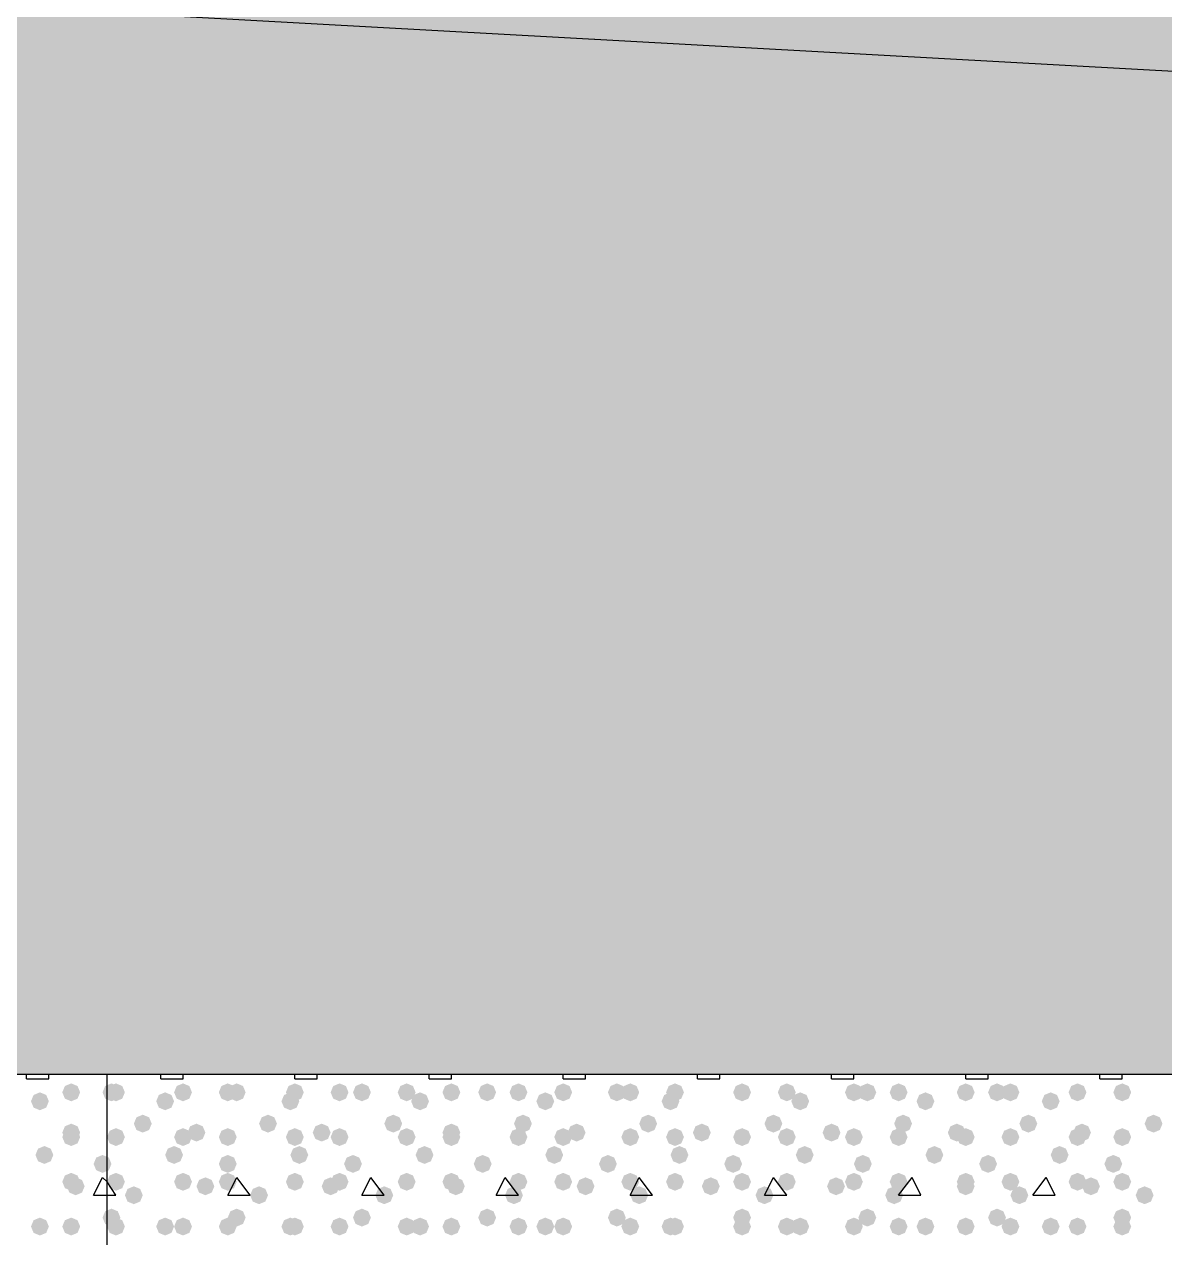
# Model space of a CAD drawing. Header units: millimetres. Extents: x 0 to 420, y 0 to 297.
# Drawn here: x 195.18 to 205.97, y 220.92 to 232.4 of the extents above; entities that cross this region are included whole.
import ezdxf

# ---------------------------------------------------------------- set-up
doc = ezdxf.new("R2010")
doc.units = ezdxf.units.MM
doc.layers.get('0').update_dxf_attribs({"linetype": 'CONTINUOUS'})

msp = doc.modelspace()

# ---------------------------------------------------------------- hatches: boundary and pattern name
at = {"true_color": 0x000008}
h = msp.add_hatch(color=0, dxfattribs=at)
h.paths.add_polyline_path([(378.544667, 241.511667), (32.469667, 241.511667), (378.544667, 222.461667)], flags=0)
h.paths.add_polyline_path([(32.469667, 241.511667), (378.544667, 222.461667), (32.469667, 222.461667)], flags=0)
at = {"true_color": 0x000007}
for points in [[(195.707, 222.292333), (195.682129, 222.232537), (195.622333, 222.207667), (195.562537, 222.232537), (195.537667, 222.292333), (195.562537, 222.352129), (195.622333, 222.377), (195.682129, 222.352129)], [(195.410667, 222.207667), (195.385796, 222.147871), (195.326, 222.123), (195.266204, 222.147871), (195.241333, 222.207667), (195.266204, 222.267462), (195.326, 222.292333), (195.385796, 222.267463)], [(195.707, 221.911333), (195.682129, 221.851537), (195.622333, 221.826667), (195.562537, 221.851537), (195.537667, 221.911333), (195.562537, 221.971129), (195.622333, 221.996), (195.682129, 221.971129)], [(195.707, 221.869), (195.682129, 221.809204), (195.622333, 221.784333), (195.562537, 221.809204), (195.537667, 221.869), (195.562537, 221.928796), (195.622333, 221.953667), (195.682129, 221.928796)], [(195.453, 221.699667), (195.428129, 221.639871), (195.368333, 221.615), (195.308538, 221.639871), (195.283667, 221.699667), (195.308537, 221.759462), (195.368333, 221.784333), (195.428129, 221.759463)], [(196.003333, 221.615), (195.978462, 221.555204), (195.918667, 221.530333), (195.858871, 221.555204), (195.834, 221.615), (195.858871, 221.674796), (195.918667, 221.699667), (195.978462, 221.674796)], [(195.707, 221.445667), (195.682129, 221.385871), (195.622333, 221.361), (195.562537, 221.385871), (195.537667, 221.445667), (195.562537, 221.505462), (195.622333, 221.530333), (195.682129, 221.505463)], [(195.749333, 221.403333), (195.724463, 221.343537), (195.664667, 221.318667), (195.604871, 221.343537), (195.58, 221.403333), (195.604871, 221.463129), (195.664667, 221.488), (195.724462, 221.463129)], [(195.410667, 221.022333), (195.385796, 220.962537), (195.326, 220.937667), (195.266204, 220.962537), (195.241333, 221.022333), (195.266204, 221.082129), (195.326, 221.107), (195.385796, 221.082129)], [(195.707, 221.022333), (195.682129, 220.962537), (195.622333, 220.937667), (195.562537, 220.962537), (195.537667, 221.022333), (195.562537, 221.082129), (195.622333, 221.107), (195.682129, 221.082129)]]:
    msp.add_hatch(color=0, dxfattribs=at).paths.add_polyline_path(points, flags=0)
at = {"true_color": 0x000008}
for points in [[(196.088, 222.292333), (196.063129, 222.232537), (196.003333, 222.207667), (195.943537, 222.232537), (195.918667, 222.292333), (195.943537, 222.352129), (196.003333, 222.377), (196.063129, 222.352129)], [(196.130333, 222.292333), (196.105462, 222.232537), (196.045667, 222.207667), (195.985871, 222.232537), (195.961, 222.292333), (195.985871, 222.352129), (196.045667, 222.377), (196.105462, 222.352129)], [(196.765333, 222.292333), (196.740462, 222.232537), (196.680667, 222.207667), (196.620871, 222.232537), (196.596, 222.292333), (196.620871, 222.352129), (196.680667, 222.377), (196.740462, 222.352129)], [(197.188667, 222.292333), (197.163796, 222.232537), (197.104, 222.207667), (197.044204, 222.232537), (197.019333, 222.292333), (197.044204, 222.352129), (197.104, 222.377), (197.163796, 222.352129)], [(197.273333, 222.292333), (197.248462, 222.232537), (197.188667, 222.207667), (197.128871, 222.232537), (197.104, 222.292333), (197.128871, 222.352129), (197.188667, 222.377), (197.248462, 222.352129)], [(197.823667, 222.292333), (197.798796, 222.232537), (197.739, 222.207667), (197.679204, 222.232537), (197.654333, 222.292333), (197.679204, 222.352129), (197.739, 222.377), (197.798796, 222.352129)], [(198.247, 222.292333), (198.222129, 222.232537), (198.162333, 222.207667), (198.102537, 222.232537), (198.077667, 222.292333), (198.102537, 222.352129), (198.162333, 222.377), (198.222129, 222.352129)], [(198.458667, 222.292333), (198.433796, 222.232537), (198.374, 222.207667), (198.314204, 222.232537), (198.289333, 222.292333), (198.314204, 222.352129), (198.374, 222.377), (198.433796, 222.352129)], [(198.882, 222.292333), (198.857129, 222.232537), (198.797333, 222.207667), (198.737537, 222.232537), (198.712667, 222.292333), (198.737537, 222.352129), (198.797333, 222.377), (198.857129, 222.352129)], [(199.305333, 222.292333), (199.280462, 222.232537), (199.220667, 222.207667), (199.160871, 222.232537), (199.136, 222.292333), (199.160871, 222.352129), (199.220667, 222.377), (199.280462, 222.352129)], [(199.644, 222.292333), (199.619129, 222.232537), (199.559333, 222.207667), (199.499538, 222.232537), (199.474667, 222.292333), (199.499537, 222.352129), (199.559333, 222.377), (199.619129, 222.352129)], [(199.940333, 222.292333), (199.915462, 222.232537), (199.855667, 222.207667), (199.795871, 222.232537), (199.771, 222.292333), (199.795871, 222.352129), (199.855667, 222.377), (199.915462, 222.352129)], [(200.363667, 222.292333), (200.338796, 222.232537), (200.279, 222.207667), (200.219204, 222.232537), (200.194333, 222.292333), (200.219204, 222.352129), (200.279, 222.377), (200.338796, 222.352129)], [(200.871667, 222.292333), (200.846796, 222.232537), (200.787, 222.207667), (200.727204, 222.232537), (200.702333, 222.292333), (200.727204, 222.352129), (200.787, 222.377), (200.846796, 222.352129)], [(200.998667, 222.292333), (200.973796, 222.232537), (200.914, 222.207667), (200.854204, 222.232537), (200.829333, 222.292333), (200.854204, 222.352129), (200.914, 222.377), (200.973796, 222.352129)], [(201.422, 222.292333), (201.397129, 222.232537), (201.337333, 222.207667), (201.277537, 222.232537), (201.252667, 222.292333), (201.277537, 222.352129), (201.337333, 222.377), (201.397129, 222.352129)], [(202.057, 222.292333), (202.032129, 222.232537), (201.972333, 222.207667), (201.912537, 222.232537), (201.887667, 222.292333), (201.912537, 222.352129), (201.972333, 222.377), (202.032129, 222.352129)], [(202.057, 222.292333), (202.032129, 222.232537), (201.972333, 222.207667), (201.912537, 222.232537), (201.887667, 222.292333), (201.912537, 222.352129), (201.972333, 222.377), (202.032129, 222.352129)], [(202.480333, 222.292333), (202.455462, 222.232537), (202.395667, 222.207667), (202.335871, 222.232537), (202.311, 222.292333), (202.335871, 222.352129), (202.395667, 222.377), (202.455462, 222.352129)], [(203.115333, 222.292333), (203.090462, 222.232537), (203.030667, 222.207667), (202.970871, 222.232537), (202.946, 222.292333), (202.970871, 222.352129), (203.030667, 222.377), (203.090462, 222.352129)], [(203.242333, 222.292333), (203.217462, 222.232537), (203.157667, 222.207667), (203.097871, 222.232537), (203.073, 222.292333), (203.097871, 222.352129), (203.157667, 222.377), (203.217462, 222.352129)], [(203.538667, 222.292333), (203.513796, 222.232537), (203.454, 222.207667), (203.394204, 222.232537), (203.369333, 222.292333), (203.394204, 222.352129), (203.454, 222.377), (203.513796, 222.352129)], [(204.173667, 222.292333), (204.148796, 222.232537), (204.089, 222.207667), (204.029204, 222.232537), (204.004333, 222.292333), (204.029204, 222.352129), (204.089, 222.377), (204.148796, 222.352129)], [(204.47, 222.292333), (204.445129, 222.232537), (204.385333, 222.207667), (204.325538, 222.232537), (204.300667, 222.292333), (204.325537, 222.352129), (204.385333, 222.377), (204.445129, 222.352129)], [(204.597, 222.292333), (204.572129, 222.232537), (204.512333, 222.207667), (204.452538, 222.232537), (204.427667, 222.292333), (204.452537, 222.352129), (204.512333, 222.377), (204.572129, 222.352129)], [(205.232, 222.292333), (205.207129, 222.232537), (205.147333, 222.207667), (205.087538, 222.232537), (205.062667, 222.292333), (205.087537, 222.352129), (205.147333, 222.377), (205.207129, 222.352129)], [(205.655333, 222.292333), (205.630462, 222.232537), (205.570667, 222.207667), (205.510871, 222.232537), (205.486, 222.292333), (205.510871, 222.352129), (205.570667, 222.377), (205.630462, 222.352129)], [(205.655333, 222.292333), (205.630462, 222.232537), (205.570667, 222.207667), (205.510871, 222.232537), (205.486, 222.292333), (205.510871, 222.352129), (205.570667, 222.377), (205.630462, 222.352129)], [(196.596, 222.207667), (196.571129, 222.147871), (196.511333, 222.123), (196.451538, 222.147871), (196.426667, 222.207667), (196.451537, 222.267462), (196.511333, 222.292333), (196.571129, 222.267463)], [(197.781333, 222.207667), (197.756463, 222.147871), (197.696667, 222.123), (197.636871, 222.147871), (197.612, 222.207667), (197.636871, 222.267462), (197.696667, 222.292333), (197.756462, 222.267463)], [(199.009, 222.207667), (198.984129, 222.147871), (198.924333, 222.123), (198.864538, 222.147871), (198.839667, 222.207667), (198.864537, 222.267462), (198.924333, 222.292333), (198.984129, 222.267463)], [(200.194333, 222.207667), (200.169463, 222.147871), (200.109667, 222.123), (200.049871, 222.147871), (200.025, 222.207667), (200.049871, 222.267462), (200.109667, 222.292333), (200.169462, 222.267463)], [(201.379667, 222.207667), (201.354796, 222.147871), (201.295, 222.123), (201.235204, 222.147871), (201.210333, 222.207667), (201.235204, 222.267462), (201.295, 222.292333), (201.354796, 222.267463)], [(202.607333, 222.207667), (202.582462, 222.147871), (202.522667, 222.123), (202.462871, 222.147871), (202.438, 222.207667), (202.462871, 222.267462), (202.522667, 222.292333), (202.582462, 222.267463)], [(203.792667, 222.207667), (203.767796, 222.147871), (203.708, 222.123), (203.648204, 222.147871), (203.623333, 222.207667), (203.648204, 222.267462), (203.708, 222.292333), (203.767796, 222.267463)], [(204.978, 222.207667), (204.953129, 222.147871), (204.893333, 222.123), (204.833538, 222.147871), (204.808667, 222.207667), (204.833537, 222.267462), (204.893333, 222.292333), (204.953129, 222.267463)], [(196.384333, 221.996), (196.359463, 221.936204), (196.299667, 221.911333), (196.239871, 221.936204), (196.215, 221.996), (196.239871, 222.055796), (196.299667, 222.080667), (196.359462, 222.055796)], [(197.569667, 221.996), (197.544796, 221.936204), (197.485, 221.911333), (197.425204, 221.936204), (197.400333, 221.996), (197.425204, 222.055796), (197.485, 222.080667), (197.544796, 222.055796)], [(198.755, 221.996), (198.730129, 221.936204), (198.670333, 221.911333), (198.610538, 221.936204), (198.585667, 221.996), (198.610537, 222.055796), (198.670333, 222.080667), (198.730129, 222.055796)], [(199.982667, 221.996), (199.957796, 221.936204), (199.898, 221.911333), (199.838204, 221.936204), (199.813333, 221.996), (199.838204, 222.055796), (199.898, 222.080667), (199.957796, 222.055796)], [(201.168, 221.996), (201.143129, 221.936204), (201.083333, 221.911333), (201.023538, 221.936204), (200.998667, 221.996), (201.023537, 222.055796), (201.083333, 222.080667), (201.143129, 222.055796)], [(202.353333, 221.996), (202.328463, 221.936204), (202.268667, 221.911333), (202.208871, 221.936204), (202.184, 221.996), (202.208871, 222.055796), (202.268667, 222.080667), (202.328462, 222.055796)], [(203.581, 221.996), (203.556129, 221.936204), (203.496333, 221.911333), (203.436538, 221.936204), (203.411667, 221.996), (203.436537, 222.055796), (203.496333, 222.080667), (203.556129, 222.055796)], [(204.766333, 221.996), (204.741462, 221.936204), (204.681667, 221.911333), (204.621871, 221.936204), (204.597, 221.996), (204.621871, 222.055796), (204.681667, 222.080667), (204.741462, 222.055796)], [(205.951667, 221.996), (205.926796, 221.936204), (205.867, 221.911333), (205.807204, 221.936204), (205.782333, 221.996), (205.807204, 222.055796), (205.867, 222.080667), (205.926796, 222.055796)], [(196.892333, 221.911333), (196.867462, 221.851537), (196.807667, 221.826667), (196.747871, 221.851537), (196.723, 221.911333), (196.747871, 221.971129), (196.807667, 221.996), (196.867462, 221.971129)], [(198.077667, 221.911333), (198.052796, 221.851537), (197.993, 221.826667), (197.933204, 221.851537), (197.908333, 221.911333), (197.933204, 221.971129), (197.993, 221.996), (198.052796, 221.971129)], [(199.305333, 221.911333), (199.280462, 221.851537), (199.220667, 221.826667), (199.160871, 221.851537), (199.136, 221.911333), (199.160871, 221.971129), (199.220667, 221.996), (199.280462, 221.971129)], [(200.490667, 221.911333), (200.465796, 221.851537), (200.406, 221.826667), (200.346204, 221.851537), (200.321333, 221.911333), (200.346204, 221.971129), (200.406, 221.996), (200.465796, 221.971129)], [(201.676, 221.911333), (201.651129, 221.851537), (201.591333, 221.826667), (201.531538, 221.851537), (201.506667, 221.911333), (201.531537, 221.971129), (201.591333, 221.996), (201.651129, 221.971129)], [(202.903667, 221.911333), (202.878796, 221.851537), (202.819, 221.826667), (202.759204, 221.851537), (202.734333, 221.911333), (202.759204, 221.971129), (202.819, 221.996), (202.878796, 221.971129)], [(204.089, 221.911333), (204.064129, 221.851537), (204.004333, 221.826667), (203.944538, 221.851537), (203.919667, 221.911333), (203.944537, 221.971129), (204.004333, 221.996), (204.064129, 221.971129)], [(205.274333, 221.911333), (205.249462, 221.851537), (205.189667, 221.826667), (205.129871, 221.851537), (205.105, 221.911333), (205.129871, 221.971129), (205.189667, 221.996), (205.249462, 221.971129)], [(196.130333, 221.869), (196.105462, 221.809204), (196.045667, 221.784333), (195.985871, 221.809204), (195.961, 221.869), (195.985871, 221.928796), (196.045667, 221.953667), (196.105462, 221.928796)], [(196.765333, 221.869), (196.740462, 221.809204), (196.680667, 221.784333), (196.620871, 221.809204), (196.596, 221.869), (196.620871, 221.928796), (196.680667, 221.953667), (196.740462, 221.928796)], [(197.188667, 221.869), (197.163796, 221.809204), (197.104, 221.784333), (197.044204, 221.809204), (197.019333, 221.869), (197.044204, 221.928796), (197.104, 221.953667), (197.163796, 221.928796)], [(197.823667, 221.869), (197.798796, 221.809204), (197.739, 221.784333), (197.679204, 221.809204), (197.654333, 221.869), (197.679204, 221.928796), (197.739, 221.953667), (197.798796, 221.928796)], [(198.247, 221.869), (198.222129, 221.809204), (198.162333, 221.784333), (198.102537, 221.809204), (198.077667, 221.869), (198.102537, 221.928796), (198.162333, 221.953667), (198.222129, 221.928796)], [(198.882, 221.869), (198.857129, 221.809204), (198.797333, 221.784333), (198.737537, 221.809204), (198.712667, 221.869), (198.737537, 221.928796), (198.797333, 221.953667), (198.857129, 221.928796)], [(199.305333, 221.869), (199.280462, 221.809204), (199.220667, 221.784333), (199.160871, 221.809204), (199.136, 221.869), (199.160871, 221.928796), (199.220667, 221.953667), (199.280462, 221.928796)], [(199.940333, 221.869), (199.915462, 221.809204), (199.855667, 221.784333), (199.795871, 221.809204), (199.771, 221.869), (199.795871, 221.928796), (199.855667, 221.953667), (199.915462, 221.928796)], [(200.363667, 221.869), (200.338796, 221.809204), (200.279, 221.784333), (200.219204, 221.809204), (200.194333, 221.869), (200.219204, 221.928796), (200.279, 221.953667), (200.338796, 221.928796)], [(200.998667, 221.869), (200.973796, 221.809204), (200.914, 221.784333), (200.854204, 221.809204), (200.829333, 221.869), (200.854204, 221.928796), (200.914, 221.953667), (200.973796, 221.928796)], [(201.422, 221.869), (201.397129, 221.809204), (201.337333, 221.784333), (201.277537, 221.809204), (201.252667, 221.869), (201.277537, 221.928796), (201.337333, 221.953667), (201.397129, 221.928796)], [(202.057, 221.869), (202.032129, 221.809204), (201.972333, 221.784333), (201.912537, 221.809204), (201.887667, 221.869), (201.912537, 221.928796), (201.972333, 221.953667), (202.032129, 221.928796)], [(202.480333, 221.869), (202.455462, 221.809204), (202.395667, 221.784333), (202.335871, 221.809204), (202.311, 221.869), (202.335871, 221.928796), (202.395667, 221.953667), (202.455462, 221.928796)], [(203.115333, 221.869), (203.090462, 221.809204), (203.030667, 221.784333), (202.970871, 221.809204), (202.946, 221.869), (202.970871, 221.928796), (203.030667, 221.953667), (203.090462, 221.928796)], [(203.538667, 221.869), (203.513796, 221.809204), (203.454, 221.784333), (203.394204, 221.809204), (203.369333, 221.869), (203.394204, 221.928796), (203.454, 221.953667), (203.513796, 221.928796)], [(204.173667, 221.869), (204.148796, 221.809204), (204.089, 221.784333), (204.029204, 221.809204), (204.004333, 221.869), (204.029204, 221.928796), (204.089, 221.953667), (204.148796, 221.928796)], [(204.597, 221.869), (204.572129, 221.809204), (204.512333, 221.784333), (204.452538, 221.809204), (204.427667, 221.869), (204.452537, 221.928796), (204.512333, 221.953667), (204.572129, 221.928796)], [(205.232, 221.869), (205.207129, 221.809204), (205.147333, 221.784333), (205.087538, 221.809204), (205.062667, 221.869), (205.087537, 221.928796), (205.147333, 221.953667), (205.207129, 221.928796)], [(205.655333, 221.869), (205.630462, 221.809204), (205.570667, 221.784333), (205.510871, 221.809204), (205.486, 221.869), (205.510871, 221.928796), (205.570667, 221.953667), (205.630462, 221.928796)], [(196.680667, 221.699667), (196.655796, 221.639871), (196.596, 221.615), (196.536204, 221.639871), (196.511333, 221.699667), (196.536204, 221.759462), (196.596, 221.784333), (196.655796, 221.759463)], [(197.866, 221.699667), (197.841129, 221.639871), (197.781333, 221.615), (197.721538, 221.639871), (197.696667, 221.699667), (197.721537, 221.759462), (197.781333, 221.784333), (197.841129, 221.759463)], [(199.051333, 221.699667), (199.026462, 221.639871), (198.966667, 221.615), (198.906871, 221.639871), (198.882, 221.699667), (198.906871, 221.759462), (198.966667, 221.784333), (199.026462, 221.759463)], [(200.279, 221.699667), (200.254129, 221.639871), (200.194333, 221.615), (200.134538, 221.639871), (200.109667, 221.699667), (200.134537, 221.759462), (200.194333, 221.784333), (200.254129, 221.759463)], [(201.464333, 221.699667), (201.439462, 221.639871), (201.379667, 221.615), (201.319871, 221.639871), (201.295, 221.699667), (201.319871, 221.759462), (201.379667, 221.784333), (201.439462, 221.759463)], [(202.649667, 221.699667), (202.624796, 221.639871), (202.565, 221.615), (202.505204, 221.639871), (202.480333, 221.699667), (202.505204, 221.759462), (202.565, 221.784333), (202.624796, 221.759463)], [(203.877333, 221.699667), (203.852463, 221.639871), (203.792667, 221.615), (203.732871, 221.639871), (203.708, 221.699667), (203.732871, 221.759462), (203.792667, 221.784333), (203.852462, 221.759463)], [(205.062667, 221.699667), (205.037796, 221.639871), (204.978, 221.615), (204.918204, 221.639871), (204.893333, 221.699667), (204.918204, 221.759462), (204.978, 221.784333), (205.037796, 221.759463)], [(197.188667, 221.615), (197.163796, 221.555204), (197.104, 221.530333), (197.044204, 221.555204), (197.019333, 221.615), (197.044204, 221.674796), (197.104, 221.699667), (197.163796, 221.674796)], [(198.374, 221.615), (198.349129, 221.555204), (198.289333, 221.530333), (198.229537, 221.555204), (198.204667, 221.615), (198.229537, 221.674796), (198.289333, 221.699667), (198.349129, 221.674796)], [(199.601667, 221.615), (199.576796, 221.555204), (199.517, 221.530333), (199.457204, 221.555204), (199.432333, 221.615), (199.457204, 221.674796), (199.517, 221.699667), (199.576796, 221.674796)], [(200.787, 221.615), (200.762129, 221.555204), (200.702333, 221.530333), (200.642538, 221.555204), (200.617667, 221.615), (200.642537, 221.674796), (200.702333, 221.699667), (200.762129, 221.674796)], [(201.972333, 221.615), (201.947462, 221.555204), (201.887667, 221.530333), (201.827871, 221.555204), (201.803, 221.615), (201.827871, 221.674796), (201.887667, 221.699667), (201.947462, 221.674796)], [(203.2, 221.615), (203.175129, 221.555204), (203.115333, 221.530333), (203.055538, 221.555204), (203.030667, 221.615), (203.055537, 221.674796), (203.115333, 221.699667), (203.175129, 221.674796)], [(204.385333, 221.615), (204.360462, 221.555204), (204.300667, 221.530333), (204.240871, 221.555204), (204.216, 221.615), (204.240871, 221.674796), (204.300667, 221.699667), (204.360462, 221.674796)], [(205.570667, 221.615), (205.545796, 221.555204), (205.486, 221.530333), (205.426204, 221.555204), (205.401333, 221.615), (205.426204, 221.674796), (205.486, 221.699667), (205.545796, 221.674796)], [(196.130333, 221.445667), (196.105462, 221.385871), (196.045667, 221.361), (195.985871, 221.385871), (195.961, 221.445667), (195.985871, 221.505462), (196.045667, 221.530333), (196.105462, 221.505463)], [(196.765333, 221.445667), (196.740462, 221.385871), (196.680667, 221.361), (196.620871, 221.385871), (196.596, 221.445667), (196.620871, 221.505462), (196.680667, 221.530333), (196.740462, 221.505463)], [(197.188667, 221.445667), (197.163796, 221.385871), (197.104, 221.361), (197.044204, 221.385871), (197.019333, 221.445667), (197.044204, 221.505462), (197.104, 221.530333), (197.163796, 221.505463)], [(197.823667, 221.445667), (197.798796, 221.385871), (197.739, 221.361), (197.679204, 221.385871), (197.654333, 221.445667), (197.679204, 221.505462), (197.739, 221.530333), (197.798796, 221.505463)], [(198.247, 221.445667), (198.222129, 221.385871), (198.162333, 221.361), (198.102537, 221.385871), (198.077667, 221.445667), (198.102537, 221.505462), (198.162333, 221.530333), (198.222129, 221.505463)], [(198.882, 221.445667), (198.857129, 221.385871), (198.797333, 221.361), (198.737537, 221.385871), (198.712667, 221.445667), (198.737537, 221.505462), (198.797333, 221.530333), (198.857129, 221.505463)], [(199.305333, 221.445667), (199.280462, 221.385871), (199.220667, 221.361), (199.160871, 221.385871), (199.136, 221.445667), (199.160871, 221.505462), (199.220667, 221.530333), (199.280462, 221.505463)], [(199.940333, 221.445667), (199.915462, 221.385871), (199.855667, 221.361), (199.795871, 221.385871), (199.771, 221.445667), (199.795871, 221.505462), (199.855667, 221.530333), (199.915462, 221.505463)], [(200.363667, 221.445667), (200.338796, 221.385871), (200.279, 221.361), (200.219204, 221.385871), (200.194333, 221.445667), (200.219204, 221.505462), (200.279, 221.530333), (200.338796, 221.505463)], [(200.998667, 221.445667), (200.973796, 221.385871), (200.914, 221.361), (200.854204, 221.385871), (200.829333, 221.445667), (200.854204, 221.505462), (200.914, 221.530333), (200.973796, 221.505463)], [(201.422, 221.445667), (201.397129, 221.385871), (201.337333, 221.361), (201.277537, 221.385871), (201.252667, 221.445667), (201.277537, 221.505462), (201.337333, 221.530333), (201.397129, 221.505463)], [(202.057, 221.445667), (202.032129, 221.385871), (201.972333, 221.361), (201.912537, 221.385871), (201.887667, 221.445667), (201.912537, 221.505462), (201.972333, 221.530333), (202.032129, 221.505463)], [(202.480333, 221.445667), (202.455462, 221.385871), (202.395667, 221.361), (202.335871, 221.385871), (202.311, 221.445667), (202.335871, 221.505462), (202.395667, 221.530333), (202.455462, 221.505463)], [(203.115333, 221.445667), (203.090462, 221.385871), (203.030667, 221.361), (202.970871, 221.385871), (202.946, 221.445667), (202.970871, 221.505462), (203.030667, 221.530333), (203.090462, 221.505463)], [(203.538667, 221.445667), (203.513796, 221.385871), (203.454, 221.361), (203.394204, 221.385871), (203.369333, 221.445667), (203.394204, 221.505462), (203.454, 221.530333), (203.513796, 221.505463)], [(204.173667, 221.445667), (204.148796, 221.385871), (204.089, 221.361), (204.029204, 221.385871), (204.004333, 221.445667), (204.029204, 221.505462), (204.089, 221.530333), (204.148796, 221.505463)], [(204.597, 221.445667), (204.572129, 221.385871), (204.512333, 221.361), (204.452538, 221.385871), (204.427667, 221.445667), (204.452537, 221.505462), (204.512333, 221.530333), (204.572129, 221.505463)], [(205.232, 221.445667), (205.207129, 221.385871), (205.147333, 221.361), (205.087538, 221.385871), (205.062667, 221.445667), (205.087537, 221.505462), (205.147333, 221.530333), (205.207129, 221.505463)], [(205.655333, 221.445667), (205.630462, 221.385871), (205.570667, 221.361), (205.510871, 221.385871), (205.486, 221.445667), (205.510871, 221.505462), (205.570667, 221.530333), (205.630462, 221.505463)], [(196.299667, 221.318667), (196.274796, 221.258871), (196.215, 221.234), (196.155204, 221.258871), (196.130333, 221.318667), (196.155204, 221.378462), (196.215, 221.403333), (196.274796, 221.378463)], [(196.977, 221.403333), (196.952129, 221.343537), (196.892333, 221.318667), (196.832538, 221.343537), (196.807667, 221.403333), (196.832537, 221.463129), (196.892333, 221.488), (196.952129, 221.463129)], [(197.485, 221.318667), (197.460129, 221.258871), (197.400333, 221.234), (197.340538, 221.258871), (197.315667, 221.318667), (197.340537, 221.378462), (197.400333, 221.403333), (197.460129, 221.378463)], [(198.162333, 221.403333), (198.137462, 221.343537), (198.077667, 221.318667), (198.017871, 221.343537), (197.993, 221.403333), (198.017871, 221.463129), (198.077667, 221.488), (198.137462, 221.463129)], [(198.670333, 221.318667), (198.645462, 221.258871), (198.585667, 221.234), (198.525871, 221.258871), (198.501, 221.318667), (198.525871, 221.378462), (198.585667, 221.403333), (198.645462, 221.378463)], [(199.347667, 221.403333), (199.322796, 221.343537), (199.263, 221.318667), (199.203204, 221.343537), (199.178333, 221.403333), (199.203204, 221.463129), (199.263, 221.488), (199.322796, 221.463129)], [(199.898, 221.318667), (199.873129, 221.258871), (199.813333, 221.234), (199.753537, 221.258871), (199.728667, 221.318667), (199.753537, 221.378462), (199.813333, 221.403333), (199.873129, 221.378463)], [(200.575333, 221.403333), (200.550462, 221.343537), (200.490667, 221.318667), (200.430871, 221.343537), (200.406, 221.403333), (200.430871, 221.463129), (200.490667, 221.488), (200.550462, 221.463129)], [(201.083333, 221.318667), (201.058462, 221.258871), (200.998667, 221.234), (200.938871, 221.258871), (200.914, 221.318667), (200.938871, 221.378462), (200.998667, 221.403333), (201.058462, 221.378463)], [(201.760667, 221.403333), (201.735796, 221.343537), (201.676, 221.318667), (201.616204, 221.343537), (201.591333, 221.403333), (201.616204, 221.463129), (201.676, 221.488), (201.735796, 221.463129)], [(202.268667, 221.318667), (202.243796, 221.258871), (202.184, 221.234), (202.124204, 221.258871), (202.099333, 221.318667), (202.124204, 221.378462), (202.184, 221.403333), (202.243796, 221.378463)], [(202.946, 221.403333), (202.921129, 221.343537), (202.861333, 221.318667), (202.801538, 221.343537), (202.776667, 221.403333), (202.801537, 221.463129), (202.861333, 221.488), (202.921129, 221.463129)], [(203.496333, 221.318667), (203.471462, 221.258871), (203.411667, 221.234), (203.351871, 221.258871), (203.327, 221.318667), (203.351871, 221.378462), (203.411667, 221.403333), (203.471462, 221.378463)], [(204.173667, 221.403333), (204.148796, 221.343537), (204.089, 221.318667), (204.029204, 221.343537), (204.004333, 221.403333), (204.029204, 221.463129), (204.089, 221.488), (204.148796, 221.463129)], [(204.681667, 221.318667), (204.656796, 221.258871), (204.597, 221.234), (204.537204, 221.258871), (204.512333, 221.318667), (204.537204, 221.378462), (204.597, 221.403333), (204.656796, 221.378463)], [(205.359, 221.403333), (205.334129, 221.343537), (205.274333, 221.318667), (205.214538, 221.343537), (205.189667, 221.403333), (205.214537, 221.463129), (205.274333, 221.488), (205.334129, 221.463129)], [(205.867, 221.318667), (205.842129, 221.258871), (205.782333, 221.234), (205.722537, 221.258871), (205.697667, 221.318667), (205.722537, 221.378462), (205.782333, 221.403333), (205.842129, 221.378463)], [(196.088, 221.107), (196.063129, 221.047204), (196.003333, 221.022333), (195.943537, 221.047204), (195.918667, 221.107), (195.943537, 221.166796), (196.003333, 221.191667), (196.063129, 221.166796)], [(197.273333, 221.107), (197.248462, 221.047204), (197.188667, 221.022333), (197.128871, 221.047204), (197.104, 221.107), (197.128871, 221.166796), (197.188667, 221.191667), (197.248462, 221.166796)], [(198.458667, 221.107), (198.433796, 221.047204), (198.374, 221.022333), (198.314204, 221.047204), (198.289333, 221.107), (198.314204, 221.166796), (198.374, 221.191667), (198.433796, 221.166796)], [(199.644, 221.107), (199.619129, 221.047204), (199.559333, 221.022333), (199.499538, 221.047204), (199.474667, 221.107), (199.499537, 221.166796), (199.559333, 221.191667), (199.619129, 221.166796)], [(200.871667, 221.107), (200.846796, 221.047204), (200.787, 221.022333), (200.727204, 221.047204), (200.702333, 221.107), (200.727204, 221.166796), (200.787, 221.191667), (200.846796, 221.166796)], [(202.057, 221.107), (202.032129, 221.047204), (201.972333, 221.022333), (201.912537, 221.047204), (201.887667, 221.107), (201.912537, 221.166796), (201.972333, 221.191667), (202.032129, 221.166796)], [(203.242333, 221.107), (203.217462, 221.047204), (203.157667, 221.022333), (203.097871, 221.047204), (203.073, 221.107), (203.097871, 221.166796), (203.157667, 221.191667), (203.217462, 221.166796)], [(204.47, 221.107), (204.445129, 221.047204), (204.385333, 221.022333), (204.325538, 221.047204), (204.300667, 221.107), (204.325537, 221.166796), (204.385333, 221.191667), (204.445129, 221.166796)], [(205.655333, 221.107), (205.630462, 221.047204), (205.570667, 221.022333), (205.510871, 221.047204), (205.486, 221.107), (205.510871, 221.166796), (205.570667, 221.191667), (205.630462, 221.166796)], [(196.130333, 221.022333), (196.105462, 220.962537), (196.045667, 220.937667), (195.985871, 220.962537), (195.961, 221.022333), (195.985871, 221.082129), (196.045667, 221.107), (196.105462, 221.082129)], [(196.596, 221.022333), (196.571129, 220.962537), (196.511333, 220.937667), (196.451538, 220.962537), (196.426667, 221.022333), (196.451537, 221.082129), (196.511333, 221.107), (196.571129, 221.082129)], [(196.765333, 221.022333), (196.740462, 220.962537), (196.680667, 220.937667), (196.620871, 220.962537), (196.596, 221.022333), (196.620871, 221.082129), (196.680667, 221.107), (196.740462, 221.082129)], [(197.188667, 221.022333), (197.163796, 220.962537), (197.104, 220.937667), (197.044204, 220.962537), (197.019333, 221.022333), (197.044204, 221.082129), (197.104, 221.107), (197.163796, 221.082129)], [(197.781333, 221.022333), (197.756463, 220.962537), (197.696667, 220.937667), (197.636871, 220.962537), (197.612, 221.022333), (197.636871, 221.082129), (197.696667, 221.107), (197.756462, 221.082129)], [(197.823667, 221.022333), (197.798796, 220.962537), (197.739, 220.937667), (197.679204, 220.962537), (197.654333, 221.022333), (197.679204, 221.082129), (197.739, 221.107), (197.798796, 221.082129)], [(198.247, 221.022333), (198.222129, 220.962537), (198.162333, 220.937667), (198.102537, 220.962537), (198.077667, 221.022333), (198.102537, 221.082129), (198.162333, 221.107), (198.222129, 221.082129)], [(198.882, 221.022333), (198.857129, 220.962537), (198.797333, 220.937667), (198.737537, 220.962537), (198.712667, 221.022333), (198.737537, 221.082129), (198.797333, 221.107), (198.857129, 221.082129)], [(199.009, 221.022333), (198.984129, 220.962537), (198.924333, 220.937667), (198.864538, 220.962537), (198.839667, 221.022333), (198.864537, 221.082129), (198.924333, 221.107), (198.984129, 221.082129)], [(199.305333, 221.022333), (199.280462, 220.962537), (199.220667, 220.937667), (199.160871, 220.962537), (199.136, 221.022333), (199.160871, 221.082129), (199.220667, 221.107), (199.280462, 221.082129)], [(199.940333, 221.022333), (199.915462, 220.962537), (199.855667, 220.937667), (199.795871, 220.962537), (199.771, 221.022333), (199.795871, 221.082129), (199.855667, 221.107), (199.915462, 221.082129)], [(200.194333, 221.022333), (200.169463, 220.962537), (200.109667, 220.937667), (200.049871, 220.962537), (200.025, 221.022333), (200.049871, 221.082129), (200.109667, 221.107), (200.169462, 221.082129)], [(200.363667, 221.022333), (200.338796, 220.962537), (200.279, 220.937667), (200.219204, 220.962537), (200.194333, 221.022333), (200.219204, 221.082129), (200.279, 221.107), (200.338796, 221.082129)], [(200.998667, 221.022333), (200.973796, 220.962537), (200.914, 220.937667), (200.854204, 220.962537), (200.829333, 221.022333), (200.854204, 221.082129), (200.914, 221.107), (200.973796, 221.082129)], [(201.379667, 221.022333), (201.354796, 220.962537), (201.295, 220.937667), (201.235204, 220.962537), (201.210333, 221.022333), (201.235204, 221.082129), (201.295, 221.107), (201.354796, 221.082129)], [(201.422, 221.022333), (201.397129, 220.962537), (201.337333, 220.937667), (201.277537, 220.962537), (201.252667, 221.022333), (201.277537, 221.082129), (201.337333, 221.107), (201.397129, 221.082129)], [(202.057, 221.022333), (202.032129, 220.962537), (201.972333, 220.937667), (201.912537, 220.962537), (201.887667, 221.022333), (201.912537, 221.082129), (201.972333, 221.107), (202.032129, 221.082129)], [(202.480333, 221.022333), (202.455462, 220.962537), (202.395667, 220.937667), (202.335871, 220.962537), (202.311, 221.022333), (202.335871, 221.082129), (202.395667, 221.107), (202.455462, 221.082129)], [(202.607333, 221.022333), (202.582462, 220.962537), (202.522667, 220.937667), (202.462871, 220.962537), (202.438, 221.022333), (202.462871, 221.082129), (202.522667, 221.107), (202.582462, 221.082129)], [(203.115333, 221.022333), (203.090462, 220.962537), (203.030667, 220.937667), (202.970871, 220.962537), (202.946, 221.022333), (202.970871, 221.082129), (203.030667, 221.107), (203.090462, 221.082129)], [(203.538667, 221.022333), (203.513796, 220.962537), (203.454, 220.937667), (203.394204, 220.962537), (203.369333, 221.022333), (203.394204, 221.082129), (203.454, 221.107), (203.513796, 221.082129)], [(203.792667, 221.022333), (203.767796, 220.962537), (203.708, 220.937667), (203.648204, 220.962537), (203.623333, 221.022333), (203.648204, 221.082129), (203.708, 221.107), (203.767796, 221.082129)], [(204.173667, 221.022333), (204.148796, 220.962537), (204.089, 220.937667), (204.029204, 220.962537), (204.004333, 221.022333), (204.029204, 221.082129), (204.089, 221.107), (204.148796, 221.082129)], [(204.597, 221.022333), (204.572129, 220.962537), (204.512333, 220.937667), (204.452538, 220.962537), (204.427667, 221.022333), (204.452537, 221.082129), (204.512333, 221.107), (204.572129, 221.082129)], [(204.978, 221.022333), (204.953129, 220.962537), (204.893333, 220.937667), (204.833538, 220.962537), (204.808667, 221.022333), (204.833537, 221.082129), (204.893333, 221.107), (204.953129, 221.082129)], [(205.232, 221.022333), (205.207129, 220.962537), (205.147333, 220.937667), (205.087538, 220.962537), (205.062667, 221.022333), (205.087537, 221.082129), (205.147333, 221.107), (205.207129, 221.082129)], [(205.655333, 221.022333), (205.630462, 220.962537), (205.570667, 220.937667), (205.510871, 220.962537), (205.486, 221.022333), (205.510871, 221.082129), (205.570667, 221.107), (205.630462, 221.082129)]]:
    msp.add_hatch(color=0, dxfattribs=at).paths.add_polyline_path(points, flags=0)

# ---------------------------------------------------------------- linework, layer by layer
at = {"color": 0, "true_color": 0x000008}
for points in [[(378.544667, 241.511667), (32.469667, 241.511667), (378.544667, 222.461667)], [(32.469667, 241.511667), (378.544667, 222.461667), (32.469667, 222.461667)]]:
    msp.add_lwpolyline(points, close=True, dxfattribs=at)
at = {"color": 0, "true_color": 0x000007}
for points in [[(31.369, 201.252667), (31.369, 177.927), (379.603, 177.927), (379.603, 201.252667), (217.17, 201.252667), (217.17, 222.461667), (193.844333, 222.461667), (193.844333, 201.252667)], [(31.369, 201.252667), (31.369, 177.927), (379.603, 177.927), (379.603, 201.252667), (217.17, 201.252667), (217.17, 222.461667), (193.844333, 222.461667), (193.844333, 201.252667)], [(193.844333, 222.461667), (193.844333, 220.345), (195.961, 220.345), (195.961, 222.461667)]]:
    msp.add_lwpolyline(points, close=True, dxfattribs=at)
for points in [[(195.199, 222.419333), (195.199, 222.461667)], [(195.410667, 222.419333), (195.410667, 222.461667)], [(215.053333, 222.461667), (195.961, 222.461667)], [(195.199, 222.419333), (195.410667, 222.419333)], [(195.834, 221.318667), (195.918667, 221.488)], [(195.961, 221.445667), (195.918667, 221.488)], [(195.834, 221.318667), (195.961, 221.318667)]]:
    msp.add_lwpolyline(points, dxfattribs=at)
at = {"color": 0, "true_color": 0x000008}
for points in [[(196.469, 222.419333), (196.469, 222.461667)], [(196.680667, 222.419333), (196.680667, 222.461667)], [(197.739, 222.419333), (197.739, 222.461667)], [(197.950667, 222.419333), (197.950667, 222.461667)], [(199.009, 222.419333), (199.009, 222.461667)], [(199.220667, 222.419333), (199.220667, 222.461667)], [(200.279, 222.419333), (200.279, 222.461667)], [(200.490667, 222.419333), (200.490667, 222.461667)], [(201.549, 222.419333), (201.549, 222.461667)], [(201.760667, 222.419333), (201.760667, 222.461667)], [(202.819, 222.419333), (202.819, 222.461667)], [(203.030667, 222.419333), (203.030667, 222.461667)], [(204.089, 222.419333), (204.089, 222.461667)], [(204.300667, 222.419333), (204.300667, 222.461667)], [(205.359, 222.419333), (205.359, 222.461667)], [(205.570667, 222.419333), (205.570667, 222.461667)], [(196.469, 222.419333), (196.680667, 222.419333)], [(197.739, 222.419333), (197.950667, 222.419333)], [(199.009, 222.419333), (199.220667, 222.419333)], [(200.279, 222.419333), (200.490667, 222.419333)], [(201.549, 222.419333), (201.760667, 222.419333)], [(202.819, 222.419333), (203.030667, 222.419333)], [(204.089, 222.419333), (204.300667, 222.419333)], [(205.359, 222.419333), (205.570667, 222.419333)], [(196.045667, 221.318667), (195.961, 221.445667)], [(197.104, 221.318667), (197.188667, 221.488)], [(197.315667, 221.318667), (197.188667, 221.488)], [(198.374, 221.318667), (198.458667, 221.488)], [(198.585667, 221.318667), (198.458667, 221.488)], [(199.644, 221.318667), (199.728667, 221.488)], [(199.855667, 221.318667), (199.728667, 221.488)], [(200.914, 221.318667), (200.998667, 221.488)], [(201.125667, 221.318667), (200.998667, 221.488)], [(202.184, 221.318667), (202.268667, 221.488)], [(202.395667, 221.318667), (202.268667, 221.488)], [(203.454, 221.318667), (203.581, 221.488)], [(203.665667, 221.318667), (203.581, 221.488)], [(204.724, 221.318667), (204.851, 221.488)], [(204.935667, 221.318667), (204.851, 221.488)], [(195.961, 221.318667), (196.045667, 221.318667)], [(197.104, 221.318667), (197.315667, 221.318667)], [(198.374, 221.318667), (198.585667, 221.318667)], [(199.644, 221.318667), (199.855667, 221.318667)], [(200.914, 221.318667), (201.125667, 221.318667)], [(202.184, 221.318667), (202.395667, 221.318667)], [(203.454, 221.318667), (203.665667, 221.318667)], [(204.724, 221.318667), (204.935667, 221.318667)]]:
    msp.add_lwpolyline(points, dxfattribs=at)

doc.saveas('drawing.dxf')
